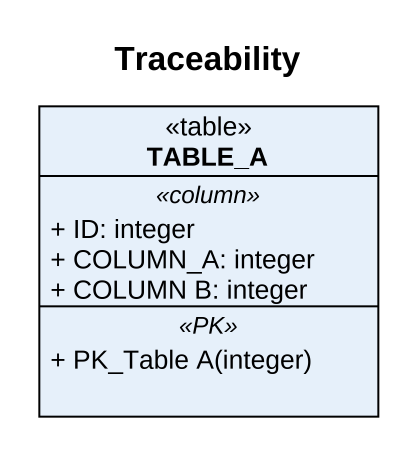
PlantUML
@startuml
title Traceability
hide circle
hide empty members
skinparam classAttributeIconSize 0
class TABLE_A <<table>> {
  .. <<column>> ..
  + ID: integer
  + COLUMN_A: integer
  + COLUMN B: integer
  .. <<PK>> ..
  + PK_Table A(integer)
}
@enduml
